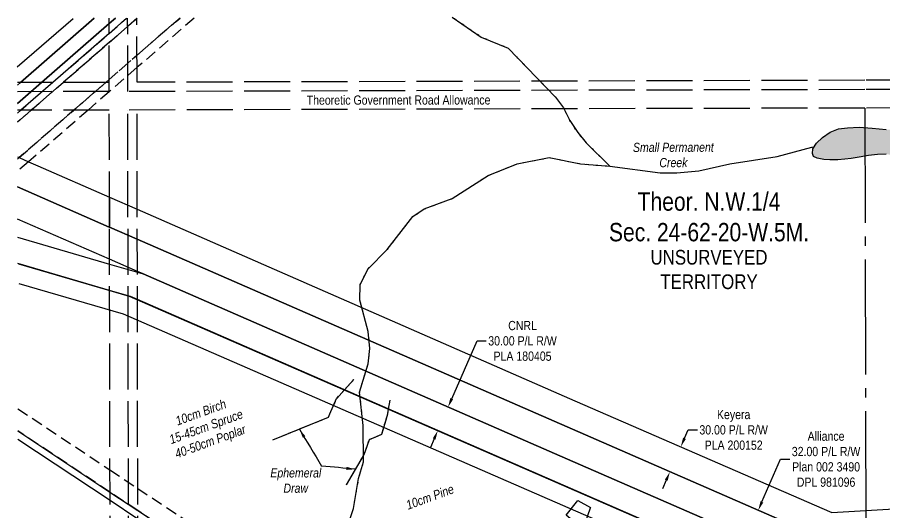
# Model space of a CAD drawing. Extents: x 507881 to 521259, y 6022177 to 6031356.
# Drawn here: x 507919 to 508861, y 6025916 to 6026454 of the extents above; entities that cross this region are included whole.
import ezdxf
from ezdxf.enums import TextEntityAlignment as Align

# ---------------------------------------------------------------- set-up
doc = ezdxf.new("R2010")
doc.units = 0
doc.header["$LTSCALE"] = 5
doc.header["$PDMODE"] = 3
doc.header["$PDSIZE"] = 30
for name, pattern in [('foc-ACCESSROAD', [3.75, 2.5, -1.25]), ('foc-FLOWLINE', [3.75, 2.5, -1.25]), ('foc-QUARTERLINE', [33, 25, -3, 2, -3]), ('foc-TOPO-ephemeral', [6.25, 3.125, -0.625, 0.625, -0.625, 0.625, -0.625]), ('foc-UNSURVEYED', [12.5, 10, -2.5]), ('foc-WHEELTRACKS', [2, 0.4, -1.6])]:
    doc.linetypes.add(name, pattern=pattern)
doc.layers.get('Defpoints').update_dxf_attribs({"color": 9})
for name, color, linetype in [('C-RW', 13, 'Continuous'), ('C-SYMBOL', 7, 'Continuous'), ('F-EZE', 190, 'foc-FLOWLINE'), ('F-FLOWLINE', 190, 'foc-FLOWLINE'), ('F-RW', 190, 'Continuous'), ('F-WS', 190, 'foc-ACCESSROAD'), ('L-QSEC', 8, 'foc-QUARTERLINE'), ('L-ROAD-T', 7, 'Continuous'), ('L-UNS-T', 3, 'Continuous'), ('L-USEC', 7, 'foc-UNSURVEYED'), ('T-BUSH-T', 110, 'Continuous'), ('T-DRAW', 143, 'foc-TOPO-ephemeral'), ('T-WATER', 160, 'Continuous'), ('T-WATER-H', 133, 'Continuous'), ('T-WATER-P3', 160, 'foc-WHEELTRACKS'), ('T-WATER-T', 170, 'Continuous'), ('WETLAND', 143, 'Continuous')]:
    doc.layers.add(name, color=color, linetype=linetype)
doc.layers.add('F-RW-T', color=190, linetype='Continuous', lineweight=9)
doc.styles.add('175L', font='ARIALN.TTF', dxfattribs={"height": 20})
doc.styles.add('80CG', font='ARIALN.TTF', dxfattribs={"height": 10})
doc.styles.add('80L', font='ARIALN.TTF', dxfattribs={"height": 10})
doc.styles.add('80LS', font='ARIALNI.TTF', dxfattribs={"height": 10})
doc.styles.add('foc-LtypeFont', font='ARIALN.TTF', dxfattribs={"height": 7.35})
doc.linetypes.add('foc-TOPO-flowdirection-NOLINE', pattern='A,0,[">",foc-LtypeFont,S=0.3,R=0,X=0,Y=-0.945],-20,[">",foc-LtypeFont,S=0.3,R=0,X=0,Y=-0.945],0', length=20)
doc.dimstyles.new('Compass 5 000', dxfattribs={"dimscale": 5, "dimtxt": 9, "dimasz": 2, "dimexe": 0.2, "dimexo": 0.0625, "dimgap": 0.5, "dimtad": 0, "dimtih": 1, "dimtoh": 1, "dimzin": 0, "dimdsep": 46, "dimtxsty": '80CG', "dimcen": 0.1, "dimse1": 1, "dimse2": 1, "dimclrd": 256, "dimclrt": 256, "dimaunit": 1, "dimadec": 4, "dimazin": 0, "dimtfac": 0.06, "dimtofl": 0, "dimtmove": 0, "dimatfit": 1, "dimfxl": 0.2, "dimtolj": 1, "dimtzin": 0, "dimlwd": -1, "dimarcsym": 0})

# ---------------------------------------------------------------- blocks, each defined once
blk = doc.blocks.new('*D838')
at = {"layer": 'Defpoints', "color": 0, "transparency": 16777216}
for p in [(508724.39, 6025917.04), (508726.94, 6025915.93), (508714.14, 6025886.65)]:
    blk.add_point(p, dxfattribs=at)
at = {"layer": 'F-RW-T', "transparency": 16777216}
for p, q in [((508728.39, 6025926.21), (508748.69, 6025972.67)), ((508748.69, 6025972.67), (508758.69, 6025972.67)), ((508707.59, 6025878.6), (508703.59, 6025869.44))]:
    blk.add_line(p, q, dxfattribs=at)
for points in [[(508726.87, 6025926.87), (508729.92, 6025925.54), (508724.39, 6025917.04)], [(508706.07, 6025879.27), (508709.12, 6025877.94), (508711.6, 6025887.77)]]:
    blk.add_solid(points, dxfattribs=at)
at = {"layer": 'F-RW-T', "transparency": 16777216, "insert": (508798.17, 6025972.67), "char_height": 10, "attachment_point": 5, "style": '80CG'}
blk.add_mtext('\\A1;Alliance\\P32.00 P/L R/W\\PPlan 002 3490\\PDPL 981096', dxfattribs=at)
blk = doc.blocks.new('*D840')
at = {"layer": 'Defpoints', "color": 0, "transparency": 16777216}
for p in [(508640.24, 6025986.26), (508671.43, 6025972.68), (508659.55, 6025945.38)]:
    blk.add_point(p, dxfattribs=at)
at = {"layer": 'F-RW-T', "transparency": 16777216}
for p, q in [((508644.23, 6025995.43), (508648.22, 6026004.6)), ((508648.22, 6026004.6), (508658.22, 6026004.6)), ((508624.36, 6025949.79), (508620.37, 6025940.62))]:
    blk.add_line(p, q, dxfattribs=at)
for points in [[(508642.7, 6025996.09), (508645.76, 6025994.76), (508640.24, 6025986.26)], [(508622.83, 6025950.45), (508625.89, 6025949.12), (508628.35, 6025958.96)]]:
    blk.add_solid(points, dxfattribs=at)
at = {"layer": 'F-RW-T', "transparency": 16777216, "insert": (508697.69, 6026004.6), "char_height": 10, "attachment_point": 5, "style": '80CG'}
blk.add_mtext('\\A1;Keyera\\P30.00 P/L R/W\\PPLA 200152', dxfattribs=at)
blk = doc.blocks.new('*D1229')
at = {"layer": 'Defpoints', "color": 0, "transparency": 16777216}
for p in [(508387.14, 6026029.41), (508427.46, 6026011.79), (508416.31, 6025986.27)]:
    blk.add_point(p, dxfattribs=at)
at = {"layer": 'F-RW-T', "transparency": 16777216}
for p, q in [((508391.14, 6026038.58), (508418.62, 6026101.46)), ((508418.62, 6026101.46), (508428.62, 6026101.46)), ((508371.98, 6025994.73), (508367.98, 6025985.57))]:
    blk.add_line(p, q, dxfattribs=at)
for points in [[(508389.61, 6026039.24), (508392.67, 6026037.91), (508387.14, 6026029.41)], [(508370.45, 6025995.4), (508373.51, 6025994.07), (508375.99, 6026003.9)]]:
    blk.add_solid(points, dxfattribs=at)
at = {"layer": 'F-RW-T', "transparency": 16777216, "insert": (508468.09, 6026101.46), "char_height": 10, "attachment_point": 5, "style": '80CG'}
blk.add_mtext('\\A1;CNRL\\P30.00 P/L R/W\\PPLA 180405', dxfattribs=at)

msp = doc.modelspace()

# ---------------------------------------------------------------- hatches: boundary and pattern name
at = {"layer": 'T-WATER-H'}
h = msp.add_hatch(color=256, dxfattribs=at)
h.dxf.hatch_style = 1
h.paths.add_polyline_path([(509096.667, 6026215.188), (509070.423, 6026228.624), (509063.183, 6026235.104), (509055.973, 6026240.064), (509048.263, 6026245.003), (509038.543, 6026248.393), (509030.383, 6026249.763), (509019.202, 6026249.563), (509009.062, 6026247.843), (508999.442, 6026245.633), (508988.312, 6026242.884), (508977.221, 6026238.104), (508975.031, 6026236.782), (508965.751, 6026253.153), (508962.631, 6026257.163), (508960.011, 6026261.692), (508956.351, 6026267.222), (508953.201, 6026272.251), (508949.561, 6026276.762), (508942.451, 6026276.631), (508939.421, 6026275.562), (508933.351, 6026273.921), (508928.761, 6026274.351), (508925.681, 6026276.321), (508924.101, 6026279.351), (508921.921, 6026286.94), (508918.761, 6026292.98), (508914.12, 6026296.46), (508906.44, 6026299.369), (508895.73, 6026301.209), (508885.03, 6026302.539), (508873.33, 6026303.339), (508863.64, 6026304.689), (508853.989, 6026304.509), (508844.349, 6026303.319), (508834.219, 6026301.6), (508825.599, 6026299.92), (508818.499, 6026299.28), (508810.888, 6026298.63), (508802.248, 6026298.47), (508795.628, 6026298.86), (508788.488, 6026300.25), (508784.388, 6026302.21), (508783.308, 6026305.25), (508783.728, 6026310.339), (508787.678, 6026316.519), (508794.178, 6026322.738), (508802.708, 6026328.487), (508811.789, 6026332.217), (508821.429, 6026333.417), (508834.129, 6026334.158), (508848.379, 6026332.897), (508863.66, 6026331.647), (508878.94, 6026329.897), (508891.66, 6026329.108), (508903.36, 6026328.817), (508916.071, 6026328.547), (508928.791, 6026328.267), (508940.481, 6026328.487), (508952.087, 6026328.189), (508964.392, 6026327.397), (508973.062, 6026326.027), (508984.762, 6026325.227), (508996.992, 6026323.927), (509010.203, 6026324.167), (509020.843, 6026325.887), (509033.533, 6026327.146), (509043.683, 6026327.836), (509050.793, 6026328.476), (509060.444, 6026328.656), (509067.604, 6026326.746), (509075.274, 6026324.346), (509082.934, 6026322.456), (509089.054, 6026321.037), (509110.803, 6026314.718), (509107.374, 6026292.379), (509105.294, 6026267.421), (509101.264, 6026237.843), (509097.074, 6026216.905)])

# ---------------------------------------------------------------- linework, layer by layer
at = {"layer": 'C-RW', "flags": 128}
for points in [[(509744.978, 6025431.091), (509722.868, 6025422.243), (509422.052, 6025551.106), (509356.583, 6025524.906), (509102.333, 6025632.576), (508881.65, 6025728.546), (508855.711, 6025794.404), (508040.622, 6026149.777), (507920.224, 6026184.863)], [(507920.26, 6026164.031), (508033.803, 6026130.943), (508840.143, 6025779.385), (508866.085, 6025713.517), (509094.449, 6025614.207), (509356.368, 6025503.289), (509421.792, 6025529.471), (509722.608, 6025400.609), (509745.023, 6025409.579)]]:
    msp.add_lwpolyline(points, dxfattribs=at)
at = {"layer": 'F-EZE', "flags": 128}
for points in [[(507918.829, 6026349.392), (507922.489, 6026352.576), (507957.2, 6026382.774), (508018.622, 6026436.209), (508037.561, 6026452.684)], [(508049.054, 6026452.715), (508048.753, 6026452.453), (508018.639, 6026426.286), (507968.582, 6026382.786), (507933.833, 6026352.589), (507918.846, 6026339.567)]]:
    msp.add_lwpolyline(points, dxfattribs=at)
at = {"layer": 'F-FLOWLINE'}
for points in [[(507918.917, 6026299.264), (507920.813, 6026300.912), (507980.336, 6026352.642), (508015.087, 6026382.84), (508018.711, 6026385.989), (508048.824, 6026412.157), (508095.643, 6026452.842)], [(508111.016, 6026452.884), (508048.847, 6026398.858), (508018.734, 6026372.689), (507995.687, 6026352.659), (507931.013, 6026296.455), (507918.94, 6026285.963)], [(507919.396, 6026027.604), (508019.46, 6025961.058), (508049.655, 6025940.978), (508161.946, 6025866.301)], [(508147.233, 6025851.918), (508049.698, 6025916.781), (508019.503, 6025936.862), (507919.439, 6026003.407)]]:
    msp.add_lwpolyline(points, dxfattribs=at)
at = {"layer": 'F-RW'}
for points in [[(507918.74, 6026399.666), (507979.5, 6026452.525)], [(508002.413, 6026452.588), (507922.118, 6026382.734), (507918.775, 6026379.826)], [(507918.775, 6026379.826), (507922.118, 6026382.734), (508002.414, 6026452.588)], [(507918.81, 6026359.971), (507945.006, 6026382.76), (508018.603, 6026446.786), (508025.345, 6026452.65)], [(508025.344, 6026452.65), (508018.603, 6026446.787), (507945.006, 6026382.76), (507918.81, 6026359.971)], [(508037.562, 6026452.684), (508018.622, 6026436.206), (507957.2, 6026382.774), (507922.489, 6026352.576), (507918.829, 6026349.392)], [(507918.913, 6026301.743), (507920.813, 6026300.912), (507931.013, 6026296.455), (507941.159, 6026292.021), (508018.937, 6026258.004), (508018.995, 6026225.26), (508018.674, 6026225.4), (507918.97, 6026268.971)], [(507918.97, 6026268.971), (508018.674, 6026225.4), (508018.995, 6026225.26), (508049.177, 6026212.072), (508798.857, 6025884.505)], [(508798.857, 6025884.505), (508049.177, 6026212.072), (508018.995, 6026225.26), (508018.937, 6026258.004), (508049.119, 6026244.79), (508525.068, 6026036.395), (508804.28, 6025914.851), (508841.271, 6025916.98), (508976.171, 6025924.744), (508998.347, 6025915.225)], [(508841.438, 6025831.112), (508502.76, 6025978.885), (508055.61, 6026174.293), (508049.239, 6026177.078), (508019.056, 6026190.354), (507919.032, 6026234.041)], [(507919.439, 6026003.407), (508019.503, 6025936.862), (508049.698, 6025916.781), (508147.233, 6025851.918)], [(507920.733, 6025270.106), (508020.68, 6025269.327), (508050.84, 6025269.091), (508473.554, 6025265.794), (508484.522, 6025274.496), (508497.171, 6025284.687), (508495.468, 6025287.36), (508329.698, 6025549.335), (508141.664, 6025846.474), (508049.714, 6025907.624), (508019.519, 6025927.704), (507919.455, 6025994.25)]]:
    msp.add_lwpolyline(points, dxfattribs=at)
at = {"layer": 'F-RW', "flags": 128}
for points in [[(507919.067, 6026214.288), (508019.065, 6026184.998), (508049.24, 6026176.159), (508055.61, 6026174.293), (508502.76, 6025978.885), (508841.438, 6025831.112)], [(508841.496, 6025800.633), (508049.292, 6026146.517), (508041.783, 6026149.796), (508019.116, 6026156.402), (507919.118, 6026185.544)]]:
    msp.add_lwpolyline(points, dxfattribs=at)
at = {"layer": 'F-WS', "flags": 128}
for points in [[(507918.846, 6026339.567), (507933.832, 6026352.589), (507968.58, 6026382.787), (508018.639, 6026426.286), (508048.753, 6026452.453), (508049.054, 6026452.715)], [(508095.643, 6026452.842), (508048.824, 6026412.157), (508018.711, 6026385.989), (508015.087, 6026382.84), (507980.336, 6026352.642), (507920.813, 6026300.912), (507918.917, 6026299.264)]]:
    msp.add_lwpolyline(points, dxfattribs=at)
at = {"layer": 'L-QSEC', "flags": 128}
msp.add_lwpolyline([(508840.422, 6026354.924), (508843.539, 6024746.568)], dxfattribs=at)
at = {"layer": 'L-USEC'}
for p, q in [((508018.734, 6026372.794), (508018.593, 6026452.632)), ((508038.843, 6026372.849), (508038.702, 6026452.687)), ((508048.88, 6026382.931), (508048.757, 6026452.714)), ((508018.738, 6026382.849), (507918.77, 6026382.744)), ((508018.716, 6026382.849), (508018.687, 6026382.849)), ((508840.34, 6026385.087), (508048.88, 6026382.931)), ((509641.888, 6026387.274), (508840.34, 6026385.087)), ((508840.368, 6026375.033), (508038.843, 6026372.849)), ((509641.916, 6026377.22), (508840.367, 6026375.033)), ((508018.748, 6026372.794), (507918.787, 6026372.689)), ((508018.734, 6026372.794), (508018.715, 6026372.794)), ((508840.422, 6026354.924), (508038.879, 6026352.74)), ((509641.97, 6026357.111), (508840.422, 6026354.924)), ((508018.77, 6026352.685), (507918.823, 6026352.58)), ((508020.188, 6025548.508), (508018.77, 6026352.685)), ((508038.879, 6026352.721), (508038.879, 6026352.74)), ((508040.297, 6025548.544), (508038.879, 6026352.721)), ((508048.933, 6026352.738), (508048.933, 6026352.767)), ((508050.352, 6025548.562), (508048.933, 6026352.738))]:
    msp.add_line(p, q, dxfattribs=at)
at = {"layer": 'T-DRAW', "linetype": 'foc-TOPO-flowdirection-NOLINE', "flags": 128}
for points in [[(508196.69, 6025993.822), (508256.95, 6026018.321), (508258.56, 6026021.971), (508265.98, 6026038.838), (508266.022, 6026038.935), (508274.533, 6026048.175), (508284.819, 6026059.342)], [(508276.595, 6025944.754), (508295.123, 6025976.478), (508295.831, 6025977.693), (508301.526, 6025994.082), (508315.105, 6025999.895), (508319.638, 6026015.609), (508321.552, 6026022.246), (508322.405, 6026027.274), (508324.046, 6026036.95)]]:
    msp.add_lwpolyline(points, dxfattribs=at)
at = {"layer": 'T-DRAW', "flags": 128}
for points in [[(508196.69, 6025993.822), (508256.95, 6026018.321), (508258.56, 6026021.971), (508265.98, 6026038.838), (508266.022, 6026038.935), (508274.533, 6026048.175), (508284.819, 6026059.342)], [(508276.595, 6025944.754), (508295.123, 6025976.478), (508295.831, 6025977.693), (508301.526, 6025994.082), (508315.105, 6025999.895), (508319.638, 6026015.609), (508321.552, 6026022.246), (508322.405, 6026027.274), (508324.046, 6026036.95)]]:
    msp.add_lwpolyline(points, dxfattribs=at)
at = {"layer": 'T-WATER', "flags": 128}
msp.add_lwpolyline([(508863.64, 6026304.689), (508853.989, 6026304.509), (508844.349, 6026303.319), (508834.219, 6026301.6), (508825.599, 6026299.92), (508818.499, 6026299.28), (508810.888, 6026298.63), (508802.248, 6026298.47), (508795.628, 6026298.86), (508788.488, 6026300.25), (508784.388, 6026302.21), (508783.308, 6026305.25), (508783.728, 6026310.339), (508787.678, 6026316.519), (508794.178, 6026322.738), (508802.708, 6026328.487), (508811.789, 6026332.217), (508821.429, 6026333.417), (508834.129, 6026334.158), (508848.379, 6026332.897), (508863.66, 6026331.647)], dxfattribs=at)
at = {"layer": 'T-WATER'}
msp.add_lwpolyline([(508562.936, 6026291.763), (508617.776, 6026284.433), (508635.862, 6026284.476), (508659.733, 6026286.684), (508693.599, 6026294.148), (508745.152, 6026302.205), (508782.748, 6026312.16), (508785.152, 6026312.567)], dxfattribs=at)
at = {"layer": 'T-WATER', "linetype": 'foc-TOPO-flowdirection-NOLINE', "flags": 128}
msp.add_lwpolyline([(508562.936, 6026291.763), (508617.776, 6026284.433), (508635.862, 6026284.476), (508659.733, 6026286.684), (508693.599, 6026294.148), (508745.152, 6026302.205), (508782.748, 6026312.16), (508785.152, 6026312.567)], dxfattribs=at)
at = {"layer": 'T-WATER-P3', "flags": 128}
msp.add_lwpolyline([(508056.893, 6025755.236), (508090.614, 6025757.424), (508105.278, 6025760.737), (508119.417, 6025769.226), (508130.217, 6025779.731), (508145.773, 6025804.806), (508156.091, 6025814.573), (508198.095, 6025837.158), (508211.484, 6025846.285), (508246.34, 6025876.582), (508269.785, 6025894.161), (508279.654, 6025904.873), (508284.4, 6025919.092), (508289.905, 6025951.63), (508295.176, 6025969.899), (508294.859, 6026009.243), (508290.912, 6026045.665), (508300.117, 6026076.35), (508302.19, 6026093.222), (508300.353, 6026111.74), (508291.25, 6026145.894), (508291.383, 6026162.908), (508300.092, 6026179.863), (508320.976, 6026200.906), (508348.833, 6026236.819), (508361.193, 6026245.033), (508391.532, 6026256.406), (508430.638, 6026281.386), (508462.19, 6026294.12), (508497.152, 6026301.018), (508531.139, 6026294.169), (508562.936, 6026291.763), (508537.42, 6026316.875), (508528.215, 6026328.404), (508519.508, 6026341.386), (508512.695, 6026355.142), (508504.026, 6026366.808), (508452.618, 6026420.045), (508423.154, 6026432.057), (508391.555, 6026453.649)], dxfattribs=at)
at = {"layer": 'T-WATER-P3', "linetype": 'foc-TOPO-flowdirection-NOLINE', "flags": 128}
for points in [[(508391.555, 6026453.649), (508423.154, 6026432.057), (508452.618, 6026420.045), (508504.026, 6026366.808), (508512.695, 6026355.142), (508519.508, 6026341.386), (508528.215, 6026328.404), (508537.42, 6026316.875), (508562.936, 6026291.763)], [(508056.893, 6025755.236), (508090.614, 6025757.424), (508105.278, 6025760.737), (508119.417, 6025769.226), (508130.217, 6025779.731), (508145.773, 6025804.806), (508156.091, 6025814.573), (508198.095, 6025837.158), (508211.484, 6025846.285), (508246.34, 6025876.582), (508269.785, 6025894.161), (508279.654, 6025904.873), (508284.4, 6025919.092), (508289.905, 6025951.63), (508295.176, 6025969.899), (508294.859, 6026009.243), (508290.912, 6026045.665), (508300.117, 6026076.35), (508302.19, 6026093.222), (508300.353, 6026111.74), (508291.25, 6026145.894), (508291.383, 6026162.908), (508300.092, 6026179.863), (508320.976, 6026200.906), (508348.833, 6026236.819), (508361.193, 6026245.033), (508391.532, 6026256.406), (508430.638, 6026281.386), (508462.19, 6026294.12), (508497.152, 6026301.018), (508531.139, 6026294.169), (508562.936, 6026291.763)]]:
    msp.add_lwpolyline(points, dxfattribs=at)
at = {"layer": 'WETLAND'}
msp.add_lwpolyline([(508533.669, 6025896.592), (508515.433, 6025911.908), (508526.697, 6025925.97), (508528.222, 6025927.873), (508542.085, 6025920.219), (508541.804, 6025919.43), (508533.669, 6025896.592)], close=True, dxfattribs=at)

# ---------------------------------------------------------------- texts
at = {"layer": 'C-SYMBOL', "color": 3, "insert": (508670.897, 6026263.166), "char_height": 19.98934, "width": 215.86928, "attachment_point": 2, "style": '175L'}
msp.add_mtext('Theor. N.W.1/4\\PSec. 24-62-20-W.5M.', dxfattribs=at)
at = {"layer": 'L-ROAD-T', "style": '80L'}
msp.add_text('Theoretic Government Road Allowance', height=9.99467, rotation=0.060217, dxfattribs=at).set_placement((508333.314, 6026363.624), align=Align.MIDDLE_CENTER)
at = {"layer": 'L-UNS-T', "color": 3, "insert": (508670.876, 6026179.079), "char_height": 15.99147, "attachment_point": 5, "style": '80L'}
msp.add_mtext_dynamic_manual_height_columns('UNSURVEYED TERRITORY', width=126.34561, gutter_width=47.474, heights=[0], dxfattribs=at)
at = {"layer": 'T-BUSH-T', "char_height": 9.99467, "attachment_point": 1, "rotation": 20, "style": '80LS'}
for s, width, insert in [('\\pi25.148;10cm Birch\\P\\pi11.778;15-45cm Spruce\\P\\pi12.143;40-50cm Poplar  ', 105.58, (508066.027, 6026010.073)), ('\\pi0.89877;10cm Pine', 53.91162, (508339.465, 6025926.727))]:
    msp.add_mtext_dynamic_manual_height_columns(s, width=width, gutter_width=49.973, heights=[0], dxfattribs=dict(at, insert=insert))
at = {"layer": 'T-WATER-T', "insert": (508587.696, 6026317.086), "char_height": 10, "attachment_point": 1, "rotation": 0.135249, "style": '80L'}
msp.add_mtext_dynamic_manual_height_columns('\\pi0.45587;{\\fArial Narrow|b0|i1|c0|p34;Small Permanent \\P\\pi29.143;Creek}', width=88.40832, gutter_width=49.973, heights=[0], dxfattribs=at)
at = {"layer": 'T-WATER-T', "insert": (508193.554, 6025962.833), "char_height": 9.99467, "attachment_point": 1, "style": '80L'}
msp.add_mtext_dynamic_manual_height_columns('\\pi0.32593;{\\fArial Narrow|b0|i1|c0|p34;Ephemeral \\P\\pi14.585;Draw}', width=55.94977, gutter_width=49.973, heights=[0], dxfattribs=at)

# ---------------------------------------------------------------- dimensions: what is measured, and where the dimension line sits
at = {"layer": 'F-RW-T'}
for base, p1, p2, angle, text, picture, middle in [((508387.137, 6026029.413), (508416.309, 6025986.274), (508427.46, 6026011.792), 66.394275, 'CNRL\\P30.00 P/L R/W\\PPLA 180405', '*D1229', (508468.094, 6026101.46)), ((508640.24, 6025986.26), (508659.548, 6025945.376), (508671.434, 6025972.681), 66.475945, 'Keyera\\P30.00 P/L R/W\\PPLA 200152', '*D840', (508697.694, 6026004.597)), ((508724.39, 6025917.043), (508714.144, 6025886.653), (508726.936, 6025915.93), 66.397492, 'Alliance\\P32.00 P/L R/W\\PPlan 002 3490\\PDPL 981096', '*D838', (508798.166, 6025972.667))]:
    dim = msp.add_linear_dim(base=base, p1=p1, p2=p2, angle=angle, text=text, dimstyle='Compass 5 000', dxfattribs=at)
    dim.commit()
    dim.dimension.update_dxf_attribs({"geometry": picture, "text_midpoint": middle, "dimtype": 161})

# ---------------------------------------------------------------- leaders
at = {"layer": 'T-WATER-T', "path_type": 1}
for points in [[(508225.496, 6026005.402), (508249.676, 6025965.225)], [(508286.536, 6025961.774), (508249.676, 6025965.225)]]:
    msp.add_leader(points, dimstyle='Compass 5 000', override={"dimgap": 0.5, "dimtad": 0}, dxfattribs=at)

doc.saveas('drawing.dxf')
